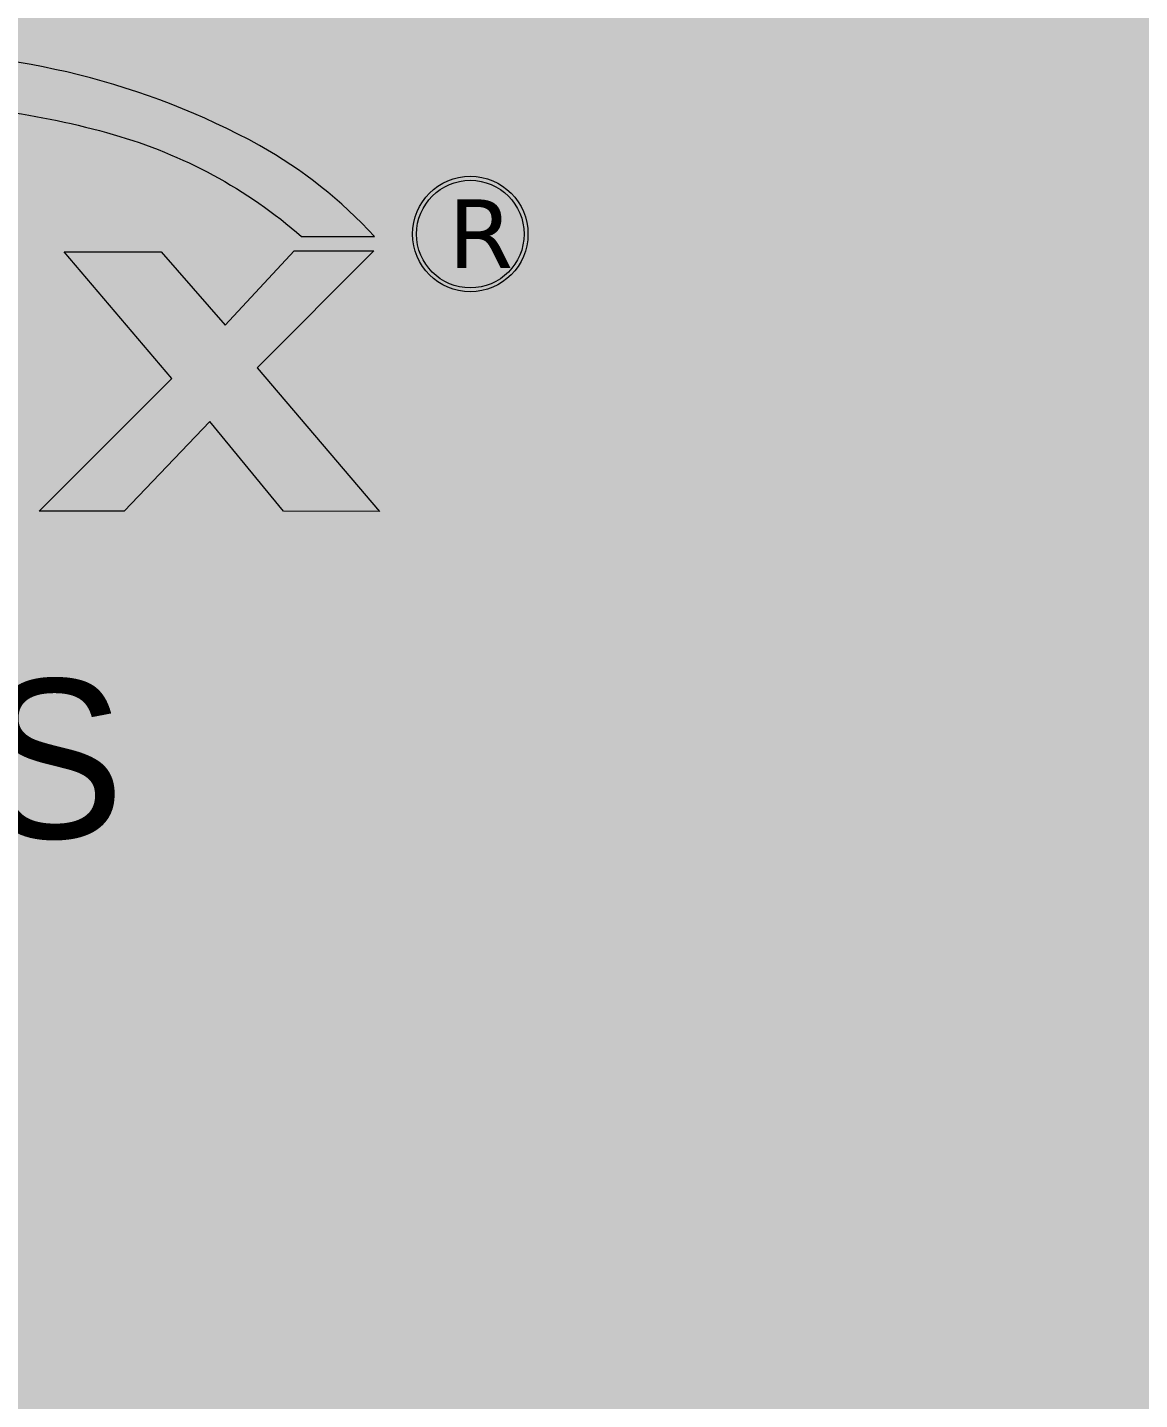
# Model space of a CAD drawing. Header units: millimetres. Extents: x 27500 to 33280, y -10980 to 420.
# Drawn here: x 28026.4 to 28036.41, y 190 to 202.35 of the extents above; entities that cross this region are included whole.
import ezdxf
from ezdxf.enums import TextEntityAlignment as Align

# ---------------------------------------------------------------- set-up
doc = ezdxf.new("R2010")
doc.units = ezdxf.units.MM
doc.layers.add('SX_ZEN_BODY', color=7, linetype='Continuous', true_color=0xefefeb)
doc.layers.add('SX_ZEN_KNX_BLACK', color=7, linetype='Continuous', true_color=0x2b2e31)
doc.styles.get("Standard").update_dxf_attribs({"font": 'arial.ttf'})
doc.styles.add('SX_ZIOMB16V3_Arial_Rounded', font='txt')
doc.styles.add('SX_ZIOMB16V3_Standard', font='arial.ttf')

# ---------------------------------------------------------------- blocks, each defined once
blk = doc.blocks.new('SX_DYN_ZENNIO_G005')
at = {"true_color": 0x2f3236}
h = blk.add_hatch(color=250, dxfattribs=at)
h.dxf.hatch_style = 1
edge = h.paths.add_edge_path()
edge.add_arc((70.25965704835957, 4.827237572730493), 6.829016915908205, 73.7693174002103, 91.26393577546719, ccw=False)
edge.add_arc((70.9771859081535, 7.158319637062359), 4.390448130187853, 48.89992884134978, 74.25715301552339, ccw=False)
edge.add_line((73.86336193585676, 10.46679703927944), (74.19229293066245, 10.46679703927944))
edge.add_line((74.19229293066245, 10.46679703927944), (74.52122392545654, 10.46679703927944))
edge.add_arc((71.39632625848508, 7.583596712679578), 4.251803094258876, 42.69631347588425, 60.57140466600946)
edge.add_arc((70.19962478376097, 5.263735322603077), 6.861008749958082, 61.38604567497931, 90.67423344492255)
edge.add_arc((70.01986670730729, 5.260019423152668), 6.864963813451102, 89.17351915824642, 118.6097037850656)
edge.add_arc((68.82171822225057, 7.583596712678927), 4.251803094259344, 119.4285953339843, 137.3036865241093)
edge.add_line((65.69682055527909, 10.46679703927944), (66.02575155007338, 10.46679703927944))
edge.add_line((66.02575155007338, 10.46679703927944), (66.35468254486767, 10.46679703927944))
edge.add_arc((69.24085857257089, 7.158319637062359), 4.390448130187832, 105.7428469844761, 131.1000711586498, ccw=False)
edge.add_arc((69.95838743236479, 4.827237572731142), 6.829016915907554, 88.7360642245335, 106.2306825997905, ccw=False)
h = blk.add_hatch(color=250, dxfattribs=at)
h.dxf.hatch_style = 1
h.paths.add_polyline_path([(75.90265079813726, 10.48872897548454, 1), (74.86297822227422, 10.48872897548454, 1)])
h.paths.add_polyline_path([(75.86751609594644, 10.48846534339253, 1), (74.89886560363004, 10.48846534339253, 1)], flags=16)
h = blk.add_hatch(color=250, dxfattribs=at)
h.dxf.hatch_style = 1
h.paths.add_polyline_path([(72.69667534033417, 9.189508627048257), (71.50147367404809, 7.995533175472971), (72.2662893636696, 7.995533175472971), (73.03683074997066, 8.80143030818739), (73.70239352481754, 7.995533175472971), (74.56483774669937, 7.990694831073343), (73.46341556467594, 9.285789893137574), (74.5156238639643, 10.33799819242512), (73.79570465556263, 10.33799819242512), (73.17621654369921, 9.668541186365953), (72.59872140994102, 10.3293274272443), (71.72633920635622, 10.3293274272443)])
at = {"layer": 'SX_ZEN_BODY', "true_color": 0xefefeb}
blk.add_hatch(color=7, dxfattribs=at).paths.add_polyline_path([(0, -22.43), (0, 22.57), (0, 45), (8.425, 45), (59.77, 45), (82.475, 45), (133.82, 45), (140, 45), (140, 22.57), (140, -22.43), (140, -45), (133.82, -45), (82.475, -45), (59.77, -45), (8.425, -45), (0, -45)])
at = {"layer": 'SX_ZEN_KNX_BLACK', "true_color": 0x1c1d1f}
blk.add_hatch(color=250, dxfattribs=at).paths.add_polyline_path([(72.6, 10.33), (73.175, 9.67), (73.795, 10.34), (74.515, 10.34), (73.465, 9.285), (74.565, 7.99), (73.7, 7.995), (73.035, 8.8), (72.265, 7.995), (71.5, 7.995), (72.695, 9.19), (71.725, 10.33)])
at = {"color": 250, "lineweight": 5, "true_color": 0x2f3236}
blk.add_lwpolyline([(74.52122392545654, 10.46679703927944, 0.0781533369768668), (73.48540081407161, 11.28678413077634, 0.128494080062064), (70.11888908487015, 12.12426903463497, 0.1291505546706671), (66.7326436666642, 11.28678413077634, 0.0781533369768668), (65.69682055527909, 10.46679703927944), (66.02575155007338, 10.46679703927944), (66.35468254486767, 10.46679703927944, -0.1110954618707862), (68.04964090693392, 11.38407817925853, -0.0764832863331073), (70.10902224036214, 11.65459293131408, -0.0764832863331073), (72.16840357379051, 11.38407817925853, -0.1110954618707862), (73.86336193585676, 10.46679703927944), (74.19229293066245, 10.46679703927944)], format="xyb", close=True, dxfattribs=at)
blk.add_lwpolyline([(71.72633920635622, 10.3293274272443), (72.59872140994102, 10.3293274272443), (73.17621654369921, 9.668541186365953), (73.79570465556263, 10.33799819242512), (74.5156238639643, 10.33799819242512), (73.46341556467594, 9.285789893137574), (74.56483774669937, 7.990694831073343), (73.70239352481754, 7.995533175472971), (73.03683074997066, 8.80143030818739), (72.2662893636696, 7.995533175472971), (71.50147367404809, 7.995533175472971), (72.69667534033417, 9.189508627048257), (71.72633920635622, 10.3293274272443)], dxfattribs=at)
for centre, radius in [((75.38281451020575, 10.48872897548454), 0.5198362879314737), ((75.38319084978824, 10.48846534339253), 0.484325246158137)]:
    blk.add_circle(centre, radius, dxfattribs=at)
at = {"color": 250, "lineweight": 5, "true_color": 0x2f3236, "insert": (75.18191110440087, 10.80087148218326), "char_height": 0.6166741085012456, "attachment_point": 1, "style": 'SX_ZIOMB16V3_Standard'}
blk.add_mtext_dynamic_manual_height_columns('{\\fVerdana|b0|i0|c0|p34;R}', width=0.4004377327930166, gutter_width=8.938342249844121, heights=[0], dxfattribs=at)
at = {"color": 250, "linetype": 'Continuous', "true_color": 0x2f3236, "insert": (70.14308702804426, 5.63422161070698), "char_height": 1.430134759975059, "attachment_point": 5, "style": 'SX_ZIOMB16V3_Arial_Rounded'}
blk.add_mtext('TP,S', dxfattribs=at)
blk = doc.blocks.new('*U461')
blk.add_blockref('SX_DYN_ZENNIO_G005', (0, 0))
at = {"color": 5, "flags": 1}
for tag, p in [('UFH_ACTUATOR_4', (45.37460741490575, 47.19754861900036)), ('UFH_ACTUATOR_1', (26.29945822262654, 47.19754861900036)), ('UFH_ACTUATOR_2', (32.64945822103893, 47.19771712436886)), ('UFH_ACTUATOR_3', (39.02460741649338, 47.19754861900036)), ('UFH_ACTUATOR_5', (51.69989440908193, 47.19771712436704)), ('UFH_ACTUATOR_6', (58.04989440749431, 47.19771712436704)), ('UFH_ACTUATOR_7', (64.42504360294879, 47.19771712436704)), ('UFH_ACTUATOR_8', (70.7750436013621, 47.19771712436704)), ('DALI_OUTPUT', (70.6747481255261, 46.47803667161497)), ('OUTPUT_10', (158.5130525667048, 47.83699680010971)), ('OUTPUT_11', (164.8579321289866, 47.83699680010971)), ('OUTPUT_12', (183.9008350679486, 47.83699680010971)), ('OUTPUT_4', (59.12209007420408, 47.83699680010963)), ('OUTPUT_1', (14.69140463399853, 47.83699680010963)), ('OUTPUT_2', (33.73430757296027, 47.83699680010963)), ('OUTPUT_3', (40.07918713524217, 47.83699680010963)), ('OUTPUT_5', (79.30977474084314, 47.83699680010967)), ('OUTPUT_6', (98.35267767980488, 47.83699680010967)), ('OUTPUT_7', (104.6975572420868, 47.83699680010967)), ('OUTPUT_8', (123.7404601810487, 47.83699680010967)), ('OUTPUT_9', (139.470149627743, 47.83699680010971))]:
    blk.add_attdef(tag, p, '', height=2.5, rotation=90, dxfattribs=at)
at = {"color": 3, "flags": 1}
for tag, p in [('REFERENCE', (40.4980184018026, 35.58600568302515)), ('PHYSICAL_ADD.', (40.85020462547106, 32.0296889004039)), ('PHYSICAL.ADD.', (62.27940253899851, 28.37659751854744))]:
    blk.add_attdef(tag, text='', height=2.5, dxfattribs=at).set_placement(p, align=Align.CENTER)
at = {"flags": 1}
for tag in ['WIDTH_MM', 'SOURCE_BLOCK', 'MODEL', 'HEIGHT_MM']:
    blk.add_attdef(tag, (0, 0), '', height=1, dxfattribs=at)
at = {"color": 5, "flags": 1}
for tag, p in [('OUTPUT_13', (13.61431278371896, -47.99695966338215)), ('OUTPUT_14', (32.65721572268069, -47.99695966338215)), ('OUTPUT_15', (39.00209528496259, -47.99695966338215)), ('OUTPUT_16', (58.04499822392449, -47.99695966338215)), ('OUTPUT_24', (183.9008350679486, -48.04538281526916)), ('OUTPUT_17', (79.3097747408431, -48.04538281526914)), ('OUTPUT_18', (98.3526776798048, -48.04538281526914)), ('OUTPUT_19', (104.6975572420867, -48.04538281526914)), ('OUTPUT_20', (123.7404601810486, -48.04538281526914)), ('OUTPUT_21', (139.470149627743, -48.04538281526916)), ('OUTPUT_22', (158.5130525667048, -48.04538281526916)), ('OUTPUT_23', (164.8579321289866, -48.04538281526916))]:
    blk.add_attdef(tag, text='', height=2.5, rotation=90, dxfattribs=at).set_placement(p, align=Align.RIGHT)

msp = doc.modelspace()

# ---------------------------------------------------------------- block references
msp.add_blockref('*U461', (27955, 190))

doc.saveas('drawing.dxf')
